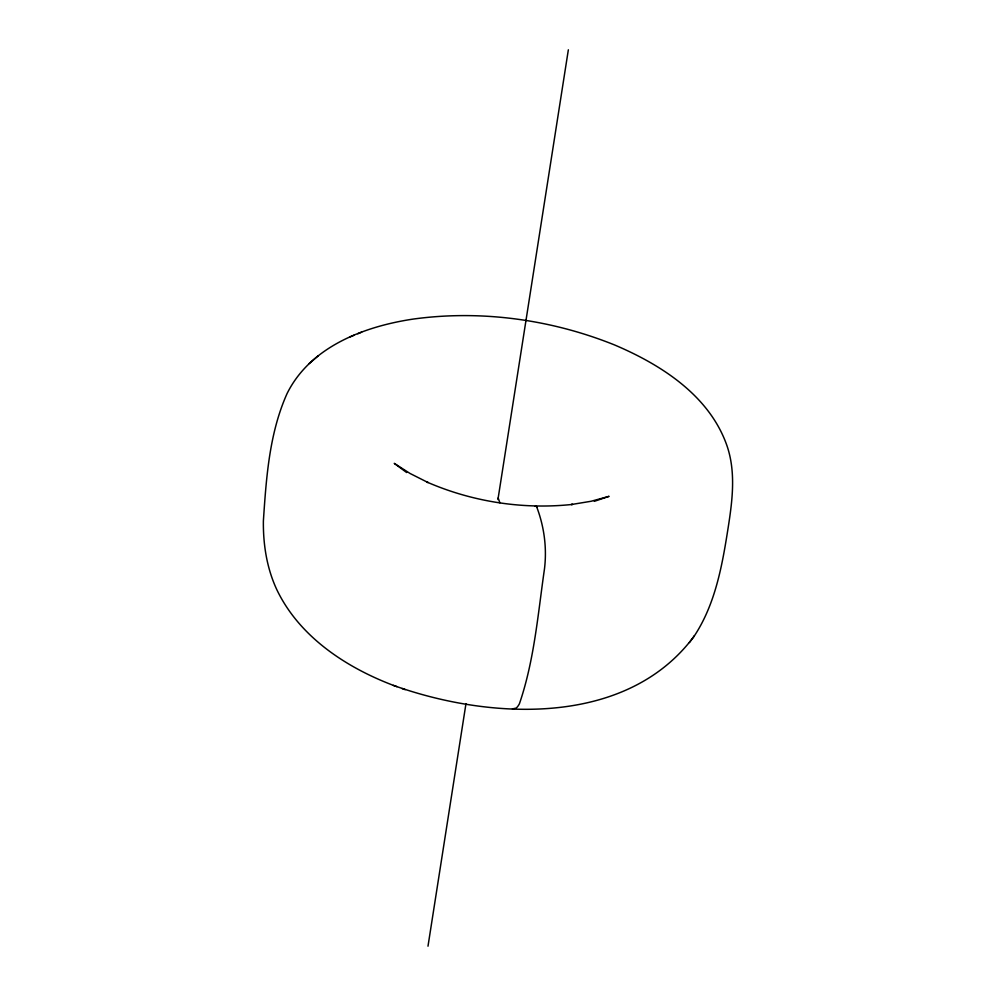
<?xml version="1.0" encoding="UTF-8"?>
<svg xmlns="http://www.w3.org/2000/svg" width="996" height="996" viewBox="0 0 996 996"><rect width="100%" height="100%" fill="white"/><g stroke="black" fill="none" stroke-linecap="round" stroke-linejoin="round"><path stroke-width="1.49" d="M427.994 946.2L465.966 703.686M497.938 499.531L568.355 49.8M694.374 635.871C715.402 603.925 722.212 565.454 728.051 528.341C732.409 500.552 736.281 471.071 726.345 443.967C708.305 394.752 660.423 364.362 614.258 344.828C550.863 319.38 480.719 309.731 412.942 319.118C364.2 326.476 310.379 346.67 287.109 393.482C269.269 433.21 266.243 478.043 263.38 520.983C263.093 544.551 266.853 568.479 276.938 589.931C299.535 636.88 345.948 667.32 393.32 685.36C489.484 719.934 626.745 727.553 694.374 635.871L689.394 642.594M318.309 355.709L309.134 363.615M535.163 506.404L536.197 505.943L536.832 507.225M350.194 336.847L354.24 335.191M357.788 333.747L361.66 332.154M594.313 501.337L609.079 496.332L591.064 501.274L571.293 504.536L572.588 504.399C523.211 509.715 472.415 501.872 426.911 482.039L428.068 482.55L410.078 473.486L394.242 463.364L406.642 472.527M512.43 708.915L516.127 708.094A65.985 14.069 -88.6 0 0 519.414 703.761C534.279 660.473 537.94 614.034 544.476 568.915C547.016 548.174 544.239 527.083 536.944 507.562M393.32 685.36L396.906 686.655M402.01 688.522L405.16 689.655M498.174 498L499.88 502.781"/></g></svg>
